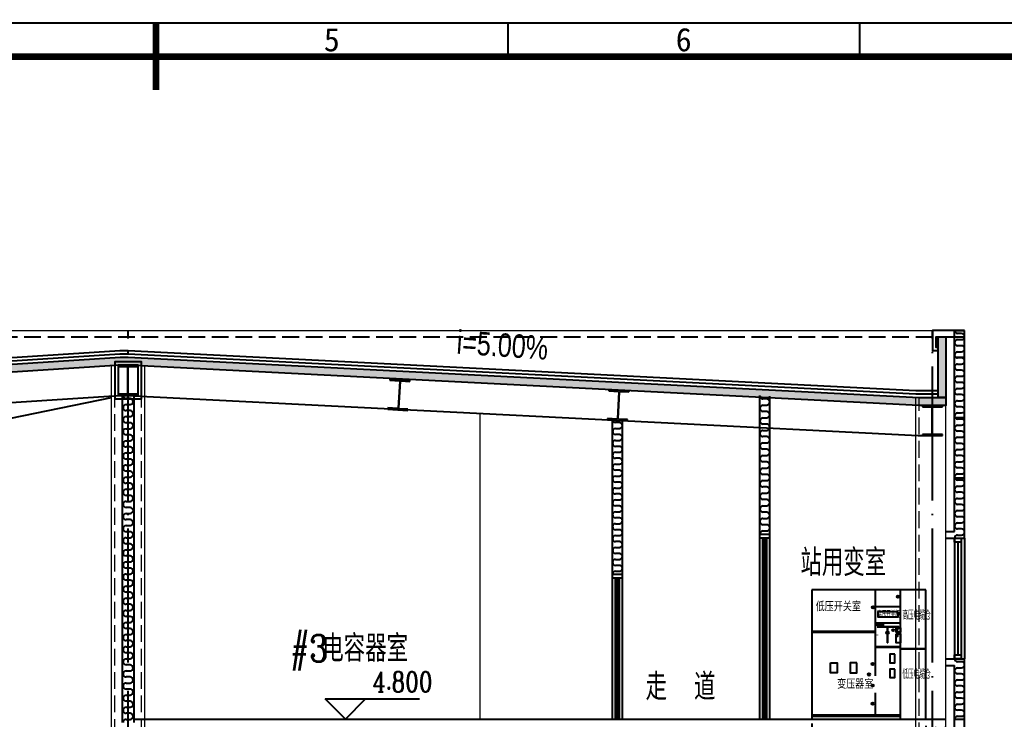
# Model space of a CAD drawing. Extents: x 3213259 to 3716512, y 332899 to 392399.
# Drawn here: x 3693431 to 3708121, y 381957 to 392399 of the extents above; entities that cross this region are included whole.
import ezdxf

# ---------------------------------------------------------------- set-up
doc = ezdxf.new("R2010")
doc.units = 0
doc.header["$LTSCALE"] = 1000
doc.header["$MEASUREMENT"] = 0
doc.linetypes.add('DASH', pattern=[0.35, 0.25, -0.1])
doc.linetypes.add('DOTE', pattern=[2.42, 2, -0.2, 0.02, -0.2])
for name, color, linetype in [('A-Column', 1, 'Continuous'), ('A-Columnh', 252, 'Continuous'), ('A-ColumnS', 230, 'Continuous'), ('A-Dim-Elev', 3, 'Continuous'), ('A-DOTE', 16, 'DOTE'), ('A-Hatch-分期', 251, 'Continuous'), ('A-Hatch-防火分区', 24, 'Continuous'), ('A-Line2', 134, 'Continuous'), ('A-Line3', 148, 'Continuous'), ('A-RF-line', 3, 'Continuous'), ('A-WallG', 2, 'Continuous'), ('A-Window', 151, 'Continuous'), ('A-Window-Fire', 230, 'Continuous'), ('AXIS', 3, 'Continuous'), ('JQFrame_DefaultLayer', 7, 'Continuous'), ('LAYER2', 2, 'Continuous')]:
    doc.layers.add(name, color=color, linetype=linetype)
for name, color, linetype, lineweight in [('A-Dim-Text', 3, 'Continuous', 9), ('A-Line1', 11, 'Continuous', 9), ('A-Pub-Text', 7, 'Continuous', 9)]:
    doc.layers.add(name, color=color, linetype=linetype, lineweight=lineweight)
doc.styles.add('_TCH_DIM_T3', font='SIMPLEX.shx', dxfattribs={"width": 0.705882, "bigfont": 'GBCBIG'})
doc.styles.add('HZ', font='complex8.shx', dxfattribs={"width": 0.8, "bigfont": 'hztxt.shx'})
doc.styles.add('JQFrame_markText', font='txt')
doc.styles.add('sepd_yb2', font='sepd_gbe.shx', dxfattribs={"width": 0.8, "bigfont": 'sepd_gbc.shx'})
doc.dimstyles.new('_TCH_ARCH&&100', dxfattribs={"dimtxt": 297.5, "dimasz": 100, "dimexe": 250, "dimexo": 300, "dimgap": 126.25, "dimtad": 1, "dimdec": 0, "dimzin": 0, "dimdsep": 46, "dimtxsty": '_TCH_DIM_T3', "dimblk": 'ARCHTICK', "dimcen": 0.09, "dimclrt": 7, "dimazin": 2, "dimtfac": 1, "dimtdec": 0, "dimtix": 1, "dimtmove": 2, "dimatfit": 3, "dimfxl": 1, "dimtolj": 1, "dimtzin": 0, "dimarcsym": 0})

# ---------------------------------------------------------------- blocks, each defined once
blk = doc.blocks.new('_ArchTick')
at = {"color": 0, "linetype": 'ByBlock', "const_width": 0.4}
blk.add_lwpolyline([(-0.5, -0.5), (0.5, 0.5)], dxfattribs=at)
blk = doc.blocks.new('*D366')
at = {"layer": 'AXIS', "color": 0, "lineweight": -2}
for p, q in [((3706948, 381861), (3706948, 381316)), ((3706948, 381566), (3707248, 381566)), ((3707248, 381461), (3707248, 381316))]:
    blk.add_line(p, q, dxfattribs=at)
at = {"layer": 'Defpoints', "color": 0}
for p in [(3706948, 382161), (3707248, 381761), (3707248, 381566)]:
    blk.add_point(p, dxfattribs=at)
at = {"layer": 'AXIS', "color": 0, "lineweight": -2, "xscale": 100, "yscale": 100, "zscale": 100, "rotation": 180}
blk.add_blockref('_ArchTick', (3706948, 381566), dxfattribs=at)
at = {"layer": 'AXIS', "color": 0, "lineweight": -2, "xscale": 100, "yscale": 100, "zscale": 100}
blk.add_blockref('_ArchTick', (3707248, 381566), dxfattribs=at)
at = {"layer": 'AXIS', "color": 7, "insert": (3707098, 381734), "char_height": 200, "attachment_point": 5, "style": 'HZ'}
blk.add_mtext('\\A1;300', dxfattribs=at)
blk = doc.blocks.new('*D365')
at = {"layer": 'AXIS', "color": 0, "lineweight": -2}
for p, q in [((3705248, 381896), (3705248, 381316)), ((3705248, 381566), (3705771, 381566)), ((3706948, 381566), (3706425, 381566)), ((3706948, 381596), (3706948, 381316))]:
    blk.add_line(p, q, dxfattribs=at)
at = {"layer": 'Defpoints', "color": 0}
for p in [(3705248, 382196), (3706948, 381896), (3706948, 381566)]:
    blk.add_point(p, dxfattribs=at)
at = {"layer": 'AXIS', "color": 0, "lineweight": -2, "xscale": 100, "yscale": 100, "zscale": 100, "rotation": 180}
blk.add_blockref('_ArchTick', (3705248, 381566), dxfattribs=at)
at = {"layer": 'AXIS', "color": 0, "lineweight": -2, "xscale": 100, "yscale": 100, "zscale": 100}
blk.add_blockref('_ArchTick', (3706948, 381566), dxfattribs=at)
at = {"layer": 'AXIS', "color": 7, "insert": (3706098, 381666), "char_height": 200, "attachment_point": 5, "style": 'HZ'}
blk.add_mtext('\\A1;1700', dxfattribs=at)
blk = doc.blocks.new('JQStandardFrame-{9BB7D4F7402448CB9BDD4F47EDFBDDC5}')
at = {"layer": 'JQFrame_DefaultLayer', "color": 3}
blk.add_lwpolyline([(0, 0), (420, 0), (420, 297), (0, 297)], close=True, dxfattribs=at)
at = {"layer": 'JQFrame_DefaultLayer', "color": 3, "const_width": 1}
blk.add_lwpolyline([(210, 297), (210, 287)], dxfattribs=at)
at = {"layer": 'JQFrame_DefaultLayer', "color": 3}
for points in [[(210, 297), (210, 292)], [(262.5, 297), (262.5, 292)], [(315, 297), (315, 292)]]:
    blk.add_lwpolyline(points, dxfattribs=at)
at = {"layer": 'JQFrame_DefaultLayer', "color": 3, "const_width": 1}
blk.add_lwpolyline([(25, 5), (415, 5), (415, 292), (25, 292)], close=True, dxfattribs=at)
at = {"layer": 'JQFrame_DefaultLayer', "color": 3, "char_height": 3.5, "attachment_point": 5, "style": 'JQFrame_markText'}
for s, insert in [('5', (236.25, 294.5)), ('6', (288.75, 294.5))]:
    blk.add_mtext(s, dxfattribs=dict(at, insert=insert))
blk = doc.blocks.new('$LinePat$保温层')
at = {"color": 0}
for p, q in [((24, -24), (24, -56)), ((72, -56), (72, -24))]:
    blk.add_line(p, q, dxfattribs=at)
for centre, start, end in [((96, -24), 90, 180), ((0, -24), 0, 90), ((48, -56), 180, 0)]:
    blk.add_arc(centre, 24, start, end, dxfattribs=at)

msp = doc.modelspace()

# ---------------------------------------------------------------- hatches: boundary and pattern name
at = {"layer": 'A-Columnh'}
for points in [[(3707128.264, 387660.967), (3707128.264, 386760.967), (3707248.264, 386760.967), (3707248.264, 387660.967)], [(3685248.264, 386640.967), (3685248.264, 386760.967), (3685648.264, 386760.967), (3694928.264, 387360.967), (3695048.264, 387360.967), (3706848.264, 386760.967), (3707248.264, 386760.967), (3707248.264, 386640.967), (3706845.086, 386640.967), (3695048.264, 387240.717), (3694928.962, 387240.762), (3685652.14, 386640.967)]]:
    msp.add_hatch(color=256, dxfattribs=at).paths.add_polyline_path(points)

# ---------------------------------------------------------------- linework, layer by layer
at = {"color": 8, "linetype": 'DASH'}
msp.add_line((3707048.264, 387660.967), (3685448.264, 387660.967), dxfattribs=at)
msp.add_line((3694928.264, 387240.717), (3695048.264, 387240.717))
at = {"color": 0}
for p, q in [((3706268.178, 383890.967), (3705248.264, 383890.967)), ((3706198.264, 382003.148), (3706198.264, 383890.967)), ((3706948.264, 383890.967), (3706268.178, 383890.967)), ((3706573.264, 381960.967), (3706573.264, 383890.967)), ((3706948.264, 381960.967), (3706948.264, 383890.967)), ((3706573.264, 383634.816), (3706198.264, 383634.816)), ((3705248.264, 383270.967), (3706198.264, 383270.967)), ((3706573.264, 383393.056), (3706198.264, 383393.056)), ((3706224.892, 383341.308), (3706546.637, 383341.308)), ((3706224.892, 383336.995), (3706378.619, 383336.995)), ((3706378.619, 383269.606), (3706378.619, 383336.995)), ((3706382.225, 383336.995), (3706546.637, 383336.995)), ((3706382.225, 383269.281), (3706382.225, 383336.995)), ((3706546.637, 383341.308), (3706546.637, 383336.995)), ((3705248.264, 383257.254), (3706198.264, 383257.254)), ((3706224.892, 383215.494), (3706224.892, 383211.182)), ((3706366.255, 383259.416), (3706367.486, 383260.422)), ((3706389.869, 383237.721), (3706366.255, 383259.416)), ((3706367.486, 383260.422), (3706391.212, 383239.175)), ((3706378.619, 383098.796), (3706378.619, 383229.286)), ((3706382.225, 383098.796), (3706382.225, 383229.611)), ((3706391.212, 383239.175), (3706389.869, 383237.721)), ((3706573.264, 383036.069), (3706198.264, 383036.069)), ((3706573.264, 383030.854), (3706198.264, 383030.854)), ((3706378.619, 383098.796), (3706382.225, 383098.796)), ((3706948.264, 383006.451), (3706573.264, 383006.451)), ((3706948.264, 383001.236), (3706573.264, 383001.236)), ((3705248.264, 382025.6), (3706573.264, 382025.6)), ((3705248.264, 382003.148), (3706573.264, 382003.148)), ((3705248.264, 381960.967), (3706948.264, 381960.967))]:
    msp.add_line(p, q, dxfattribs=at)
for points in [[(3706537.395, 383562.035), (3706234.134, 383562.035), (3706234.134, 383483.993), (3706537.395, 383483.993)], [(3706223.673, 383382.158), (3706314.131, 383382.158), (3706314.131, 383358.282), (3706223.673, 383358.282)], [(3706506.551, 383321.616), (3706569.701, 383321.616), (3706569.701, 383257.663), (3706506.551, 383257.663)], [(3706520.544, 383303.297), (3706526.327, 383303.297), (3706526.327, 383285.319), (3706520.544, 383285.319)], [(3706506.551, 383232.934), (3706569.701, 383232.934), (3706569.701, 383099.912), (3706506.551, 383099.912)], [(3706520.544, 383212.123), (3706526.327, 383212.123), (3706526.327, 383194.146), (3706520.544, 383194.146)], [(3706489.706, 382927.075), (3706411.322, 382927.075), (3706411.322, 382801.576), (3706489.706, 382801.576)], [(3706489.706, 382707.232), (3706411.322, 382707.232), (3706411.322, 382581.732), (3706489.706, 382581.732)]]:
    msp.add_lwpolyline(points, close=True, dxfattribs=at)
for centre, radius in [((3706534.473, 383787.069), 16.8), ((3706161.655, 383629.718), 16.8), ((3706378.619, 383249.446), 20.16), ((3706462.464, 383287.581), 16.8), ((3706157.697, 382781.416), 16.8), ((3706157.697, 382189.252), 16.8)]:
    msp.add_circle(centre, radius, dxfattribs=at)
at = {"layer": 'A-Column'}
for p, q in [((3707248.264, 387660.967), (3707128.264, 387660.967)), ((3707128.264, 387660.967), (3707128.264, 386760.967)), ((3707248.264, 387660.967), (3707248.264, 386760.967)), ((3707248.264, 386760.967), (3707128.264, 386760.967))]:
    msp.add_line(p, q, dxfattribs=at)
msp.add_lwpolyline([(3695048.264, 387360.967), (3706848.264, 386760.967), (3707248.264, 386760.967), (3707248.264, 386640.967), (3706845.086, 386640.967), (3695048.264, 387240.717), (3694928.962, 387240.762), (3685652.14, 386640.967), (3685248.264, 386640.967), (3685248.264, 386760.967), (3685648.264, 386760.967), (3694928.264, 387360.967), (3695048.264, 387360.967)], dxfattribs=at)
at = {"layer": 'A-ColumnS'}
for p, q in [((3694898.264, 387240.717), (3694898.264, 387222.717)), ((3695198.264, 387240.717), (3694898.264, 387240.717)), ((3695198.264, 387222.717), (3695198.264, 387240.717)), ((3694898.264, 387222.717), (3695032.21, 387222.717)), ((3695032.21, 387222.717), (3695037.21, 387217.717)), ((3695037.21, 387217.717), (3695037.21, 386813.717)), ((3695047.21, 387217.717), (3695052.21, 387222.717)), ((3695047.21, 386813.717), (3695047.21, 387217.717)), ((3695052.21, 387222.717), (3695198.264, 387222.717)), ((3698951.947, 387035.037), (3698950.782, 387017.075)), ((3698950.782, 387017.075), (3699096.53, 387007.621)), ((3699251.318, 387015.619), (3698951.947, 387035.037)), ((3699101.196, 387002.308), (3699075.045, 386599.155)), ((3699085.024, 386598.508), (3699111.175, 387001.661)), ((3699096.53, 387007.621), (3699101.196, 387002.308)), ((3699111.175, 387001.661), (3699116.488, 387006.327)), ((3699116.488, 387006.327), (3699250.152, 386997.656)), ((3699250.152, 386997.656), (3699251.318, 387015.619)), ((3694898.264, 386808.717), (3694898.264, 386790.717)), ((3695032.21, 386808.717), (3694898.264, 386808.717)), ((3694898.264, 386790.717), (3695198.264, 386790.717)), ((3695037.21, 386813.717), (3695032.21, 386808.717)), ((3695052.21, 386808.717), (3695047.21, 386813.717)), ((3695198.264, 386808.717), (3695052.21, 386808.717)), ((3695198.264, 386790.717), (3695198.264, 386808.717)), ((3702221.608, 386876.092), (3702220.694, 386858.115)), ((3702220.694, 386858.115), (3702366.561, 386850.701)), ((3702521.221, 386860.864), (3702221.608, 386876.092)), ((3702371.3, 386845.454), (3702350.793, 386441.975)), ((3702360.78, 386441.467), (3702381.287, 386844.946)), ((3702366.561, 386850.701), (3702371.3, 386845.454)), ((3702381.287, 386844.946), (3702386.535, 386849.686)), ((3702386.535, 386849.686), (3702520.307, 386842.887)), ((3702520.307, 386842.887), (3702521.221, 386860.864)), ((3706898.264, 386640.967), (3706898.264, 386622.967)), ((3707198.264, 386640.967), (3706898.264, 386640.967)), ((3707198.264, 386622.967), (3707198.264, 386640.967)), ((3698923.984, 386603.943), (3698922.819, 386585.981)), ((3698922.819, 386585.981), (3699222.19, 386566.562)), ((3699069.732, 386594.489), (3698923.984, 386603.943)), ((3699075.045, 386599.155), (3699069.732, 386594.489)), ((3699089.69, 386593.195), (3699085.024, 386598.508)), ((3699223.355, 386584.525), (3699089.69, 386593.195)), ((3699222.19, 386566.562), (3699223.355, 386584.525)), ((3706898.264, 386622.967), (3707032.21, 386622.967)), ((3707032.21, 386622.967), (3707037.21, 386617.967)), ((3707037.21, 386617.967), (3707037.21, 386213.967)), ((3707047.21, 386617.967), (3707052.21, 386622.967)), ((3707047.21, 386213.967), (3707047.21, 386617.967)), ((3707052.21, 386622.967), (3707198.264, 386622.967)), ((3702199.679, 386444.649), (3702198.766, 386426.672)), ((3702198.766, 386426.672), (3702498.379, 386411.444)), ((3702345.546, 386437.235), (3702199.679, 386444.649)), ((3702350.793, 386441.975), (3702345.546, 386437.235)), ((3702365.52, 386436.22), (3702360.78, 386441.467)), ((3702499.292, 386429.421), (3702365.52, 386436.22)), ((3702498.379, 386411.444), (3702499.292, 386429.421)), ((3706898.264, 386208.967), (3706898.264, 386190.967)), ((3707032.21, 386208.967), (3706898.264, 386208.967)), ((3707037.21, 386213.967), (3707032.21, 386208.967)), ((3707052.21, 386208.967), (3707047.21, 386213.967)), ((3707198.264, 386208.967), (3707052.21, 386208.967)), ((3707198.264, 386190.967), (3707198.264, 386208.967)), ((3706898.264, 386190.967), (3707198.264, 386190.967))]:
    msp.add_line(p, q, dxfattribs=at)
for points in [[(3694848.264, 386740.717), (3695248.264, 386740.717), (3695248.264, 387290.717), (3694848.264, 387290.717)], [(3694898.264, 386790.717), (3695198.264, 386790.717), (3695198.264, 387240.717), (3694898.264, 387240.717)]]:
    msp.add_lwpolyline(points, close=True, dxfattribs=at)
msp.add_lwpolyline([(3685681.268, 386191.911), (3694912.844, 386790.717), (3695036.225, 386790.717), (3706836.225, 386190.967), (3707048.264, 386190.967)], dxfattribs=at)
at = {"layer": 'A-Dim-Elev'}
for p, q in [((3697989.394, 382260.967), (3699393.394, 382260.967)), ((3698289.394, 381960.967), (3697989.394, 382260.967)), ((3698289.394, 381960.967), (3698589.394, 382260.967)), ((3697962.691, 381960.967), (3698589.394, 381960.967))]:
    msp.add_line(p, q, dxfattribs=at)
at = {"layer": 'A-Dim-Text'}
msp.add_lwpolyline([(3699542.935, 387336.923, 0, 0, 0), (3701225.583, 387222.665, 53.333, 0, 0), (3701425.123, 387209.115, 0, 0, 0)], format="xyseb", dxfattribs=at)
at = {"layer": 'A-DOTE', "color": 1}
for p, q in [((3695048.264, 373122.255), (3695048.264, 387760.967)), ((3707048.264, 373122.255), (3707048.264, 387760.967)), ((3707048.264, 373122.255), (3707048.264, 387760.967))]:
    msp.add_line(p, q, dxfattribs=at)
at = {"layer": 'A-Line1'}
for p, q in [((3685448.264, 387760.967), (3707048.264, 387760.967)), ((3707248.264, 377110.967), (3707248.264, 387560.967)), ((3694798.264, 377160.967), (3694798.264, 387232.312)), ((3695298.264, 377160.967), (3695298.264, 387227.326)), ((3706798.264, 377110.967), (3706798.264, 386763.646)), ((3700298.264, 381960.967), (3700298.264, 386523.267))]:
    msp.add_line(p, q, dxfattribs=at)
at = {"layer": 'A-Line1', "linetype": 'DASH'}
for p, q in [((3694848.264, 377160.967), (3694848.264, 387235.544)), ((3695248.264, 377160.967), (3695248.264, 387230.004)), ((3706848.264, 377110.967), (3706848.264, 386760.967))]:
    msp.add_line(p, q, dxfattribs=at)
at = {"layer": 'A-Line2'}
msp.add_line((3695134.264, 381960.967), (3707248.264, 381960.967), dxfattribs=at)
at = {"layer": 'A-Line3', "color": 7}
msp.add_lwpolyline([(3685248.264, 376110.967), (3686627.674, 385084.696), (3694798.264, 386760.967)], dxfattribs=at)
at = {"layer": 'A-RF-line'}
for points in [[(3685368.264, 386860.967), (3685645.035, 386860.967), (3694925.035, 387460.967), (3695050.941, 387460.967), (3706800.941, 386863.646), (3707128.264, 386863.646)], [(3685368.264, 386810.967), (3685646.65, 386810.967), (3694926.65, 387410.967), (3695049.603, 387410.967), (3706799.603, 386813.646), (3707128.264, 386813.646)]]:
    msp.add_lwpolyline(points, dxfattribs=at)
at = {"layer": 'A-WallG', "color": 6}
for p, q in [((3707378.264, 384760.967), (3707378.264, 387760.967)), ((3707378.264, 387760.967), (3707528.264, 387760.967)), ((3707528.264, 384660.967), (3707528.264, 387760.967)), ((3707378.264, 387360.967), (3707528.264, 387360.967)), ((3707378.264, 386460.967), (3707528.264, 386460.967)), ((3707378.264, 385560.967), (3707528.264, 385560.967)), ((3707248.264, 384760.967), (3707378.264, 384760.967)), ((3707248.264, 384660.967), (3707528.264, 384660.967)), ((3707528.264, 384660.967), (3707528.264, 382860.967)), ((3707248.264, 382860.967), (3707528.264, 382860.967)), ((3707528.264, 376760.967), (3707528.264, 382860.967)), ((3707248.264, 382760.967), (3707378.264, 382760.967)), ((3707378.264, 379960.967), (3707378.264, 382760.967)), ((3707378.264, 381960.967), (3707528.264, 381960.967))]:
    msp.add_line(p, q, dxfattribs=at)
at = {"layer": 'A-WallG'}
for p, q in [((3694962.264, 381910.967), (3694962.264, 386790.717)), ((3695134.264, 386790.717), (3695134.264, 381910.967)), ((3704474.264, 384660.967), (3704474.264, 386789.513)), ((3704622.264, 384660.967), (3704622.264, 386781.587)), ((3702274.264, 384060.967), (3702274.264, 386422.835)), ((3702422.264, 384060.967), (3702422.264, 386415.312)), ((3704474.264, 384720.967), (3704622.264, 384720.967)), ((3704622.264, 384660.967), (3704474.264, 384660.967)), ((3702274.264, 384120.967), (3702422.264, 384120.967)), ((3702422.264, 384060.967), (3702274.264, 384060.967))]:
    msp.add_line(p, q, dxfattribs=at)
at = {"layer": 'A-WallG', "color": 6}
for points in [[(3707528.264, 387760.967), (3707048.264, 387760.967), (3707048.264, 387460.967), (3707128.264, 387460.967)], [(3707528.264, 387660.967), (3707098.264, 387660.967), (3707098.264, 387510.967), (3707128.264, 387510.967)]]:
    msp.add_lwpolyline(points, dxfattribs=at)
at = {"layer": 'A-Window'}
for p, q in [((3704518.264, 381960.967), (3704518.264, 384660.967)), ((3704548.264, 381960.967), (3704548.264, 384660.967)), ((3704578.264, 381960.967), (3704578.264, 384660.967)), ((3707378.264, 384660.967), (3707378.264, 382860.967)), ((3707428.264, 384600.967), (3707428.264, 382920.967)), ((3707478.264, 384660.967), (3707478.264, 382860.967)), ((3702318.264, 381960.967), (3702318.264, 384060.967)), ((3702348.264, 381960.967), (3702348.264, 384060.967)), ((3702378.264, 381960.967), (3702378.264, 384060.967))]:
    msp.add_line(p, q, dxfattribs=at)
for points in [[(3707378.264, 384660.967), (3707478.264, 384660.967), (3707478.264, 384600.967), (3707378.264, 384600.967)], [(3707378.264, 382920.967), (3707478.264, 382920.967), (3707478.264, 382860.967), (3707378.264, 382860.967)]]:
    msp.add_lwpolyline(points, close=True, dxfattribs=at)
at = {"layer": 'A-Window-Fire'}
for p, q in [((3704474.264, 381960.967), (3704474.264, 384660.967)), ((3704622.264, 381960.967), (3704622.264, 384660.967)), ((3702274.264, 381960.967), (3702274.264, 384060.967)), ((3702422.264, 381960.967), (3702422.264, 384060.967))]:
    msp.add_line(p, q, dxfattribs=at)
at = {"layer": 'LAYER2', "color": 0}
msp.add_line((3706198.264, 382025.6), (3706573.264, 382025.6), dxfattribs=at)

# ---------------------------------------------------------------- block references
at = {"layer": 'A-Hatch-分期', "rotation": 90}
for p, xscale, yscale, zscale in [((3707378.264, 387578.614), 1.899509803508408, 1.874999999534339, 1.874999999528504), ((3707378.264, 387396.262), 1.899509803508408, 1.874999999534339, 1.874999999528504), ((3707378.264, 387213.909), 1.899509803508408, 1.874999999534339, 1.874999999528504), ((3707378.264, 387031.556), 1.899509803508408, 1.874999999534339, 1.874999999528504), ((3707378.264, 386849.203), 1.899509803508408, 1.874999999534339, 1.874999999528504), ((3707378.264, 386666.85), 1.899509803508408, 1.874999999534339, 1.874999999528504), ((3704474.764, 386597.743), 1.954974683059845, 1.837499999557622, 1.837499999537934), ((3707378.264, 386484.497), 1.899509803508408, 1.874999999534339, 1.874999999528504), ((3704474.764, 386410.066), 1.954974683059845, 1.837499999557622, 1.837499999537934), ((3702274.764, 386252.53), 1.850314767507371, 1.837499999557622, 1.837499999537934), ((3704474.764, 386222.388), 1.954974683059845, 1.837499999557622, 1.837499999537934), ((3707378.264, 386302.144), 1.899509803508408, 1.874999999534339, 1.874999999528504), ((3702274.764, 386074.9), 1.850314767507371, 1.837499999557622, 1.837499999537934), ((3704474.764, 386034.71), 1.954974683059845, 1.837499999557622, 1.837499999537934), ((3707378.264, 386119.791), 1.899509803508408, 1.874999999534339, 1.874999999528504), ((3702274.764, 385897.27), 1.850314767507371, 1.837499999557622, 1.837499999537934), ((3707378.264, 385937.438), 1.899509803508408, 1.874999999534339, 1.874999999528504), ((3704474.764, 385847.033), 1.954974683059845, 1.837499999557622, 1.837499999537934), ((3707378.264, 385755.085), 1.899509803508408, 1.874999999534339, 1.874999999528504), ((3702274.764, 385719.639), 1.850314767507371, 1.837499999557622, 1.837499999537934), ((3704474.764, 385659.355), 1.954974683059845, 1.837499999557622, 1.837499999537934), ((3702274.764, 385542.009), 1.850314767507371, 1.837499999557622, 1.837499999537934), ((3704474.764, 385471.678), 1.954974683059845, 1.837499999557622, 1.837499999537934), ((3707378.264, 385572.732), 1.899509803508408, 1.874999999534339, 1.874999999528504), ((3702274.764, 385364.379), 1.850314767507371, 1.837499999557622, 1.837499999537934), ((3704474.764, 385284), 1.954974683059845, 1.837499999557622, 1.837499999537934), ((3707378.264, 385390.379), 1.899509803508408, 1.874999999534339, 1.874999999528504), ((3702274.764, 385186.749), 1.850314767507371, 1.837499999557622, 1.837499999537934), ((3707378.264, 385208.026), 1.899509803508408, 1.874999999534339, 1.874999999528504), ((3702274.764, 385009.119), 1.850314767507371, 1.837499999557622, 1.837499999537934), ((3704474.764, 385096.323), 1.954974683059845, 1.837499999557622, 1.837499999537934), ((3707378.264, 385025.673), 1.899509803508408, 1.874999999534339, 1.874999999528504), ((3704474.764, 384908.645), 1.954974683059845, 1.837499999557622, 1.837499999537934), ((3707378.264, 384843.32), 1.899509803508408, 1.874999999534339, 1.874999999528504), ((3702274.764, 384831.488), 1.850314767507371, 1.837499999557622, 1.837499999537934), ((3704474.764, 384720.967), 1.954974683059845, 1.837499999557622, 1.837499999537934), ((3702274.764, 384653.858), 1.850314767507371, 1.837499999557622, 1.837499999537934), ((3707378.264, 384660.967), 1.899509803508408, 1.874999999534339, 1.874999999528504), ((3702274.764, 384476.228), 1.850314767507371, 1.837499999557622, 1.837499999537934), ((3702274.764, 384298.598), 1.850314767507371, 1.837499999557622, 1.837499999537934), ((3702274.764, 384120.967), 1.850314767507371, 1.837499999557622, 1.837499999537934), ((3707378.264, 382680.085), 1.884191176097374, 1.874999999534339, 1.874999999528504), ((3707378.264, 382499.203), 1.884191176097374, 1.874999999534339, 1.874999999528504), ((3707378.264, 382318.32), 1.884191176097374, 1.874999999534339, 1.874999999528504), ((3707378.264, 382137.438), 1.884191176097374, 1.874999999534339, 1.874999999528504), ((3707378.264, 381956.556), 1.884191176097374, 1.874999999534339, 1.874999999528504)]:
    msp.add_blockref('$LinePat$保温层', p, dxfattribs=dict(at, xscale=xscale, yscale=yscale, zscale=zscale))
at = {"layer": 'A-Hatch-防火分区', "xscale": 1.88237064704299, "yscale": 1.874999999534339, "zscale": 1.874999999528504, "rotation": 90}
for p in [(3694973.264, 386609.365), (3694973.264, 386428.657), (3694973.264, 386247.949), (3694973.264, 386067.242), (3694973.264, 385886.534), (3694973.264, 385705.827), (3694973.264, 385525.119), (3694973.264, 385344.411), (3694973.264, 385163.704), (3694973.264, 384982.996), (3694973.264, 384802.289), (3694973.264, 384621.581), (3694973.264, 384440.874), (3694973.264, 384260.166), (3694973.264, 384079.458), (3694973.264, 383898.751), (3694973.264, 383718.043), (3694973.264, 383537.336), (3694973.264, 383356.628), (3694973.264, 383175.92), (3694973.264, 382995.213), (3694973.264, 382814.505), (3694973.264, 382633.798), (3694973.264, 382453.09), (3694973.264, 382272.383), (3694973.264, 382091.675), (3694973.264, 381910.967)]:
    msp.add_blockref('$LinePat$保温层', p, dxfattribs=at)

# ---------------------------------------------------------------- texts
at = {"layer": 'A-Pub-Text', "style": 'sepd_yb2', "width": 0.8}
msp.add_text('i=5.00%%%', height=350, rotation=356.1153518, dxfattribs=at).set_placement((3699941.159, 387415.124))
at = {"layer": 'A-Pub-Text', "style": 'HZ', "width": 0.8}
for s, height, p in [('站用变室', 400, (3705078.42, 384096.438)), ('#3', 400, (3697464.781, 382815.075)), ('电容器室', 400, (3697944.781, 382815.075)), ('走', 400, (3702768.81, 382242.61)), ('道', 400, (3703491.645, 382242.61)), ('4.800', 297.5, (3698691.394, 382365.967))]:
    msp.add_text(s, height=height, dxfattribs=at).set_placement(p)
at = {"layer": 'LAYER2', "color": 0, "style": 'HZ', "width": 0.5}
for s, height, p in [('高压开关柜', 100, (3706223.394, 383469.826)), ('高压电缆仓', 125, (3706600.264, 383443.467)), ('低压电缆仓', 125, (3706600.264, 382562.467))]:
    msp.add_text(s, height=height, dxfattribs=at).set_placement(p)
at = {"layer": 'LAYER2', "color": 0, "char_height": 125, "attachment_point": 1, "style": 'HZ', "bg_fill": 2}
for s, insert in [('低压开关室', (3705306.299, 383696.867)), ('变压器室', (3705626.697, 382539.679))]:
    msp.add_mtext(s, dxfattribs=dict(at, insert=insert))

# ---------------------------------------------------------------- dimensions: what is measured, and where the dimension line sits
at = {"layer": 'AXIS'}
for base, p1, p2, picture, middle in [((3706948.264, 381566.267), (3705248.264, 382195.609), (3706948.264, 381895.609), '*D365', (3706098.264, 381666.267)), ((3707248.264, 381566.267), (3706948.264, 382160.675), (3707248.264, 381760.675), '*D366', (3707098.264, 381734.328))]:
    dim = msp.add_linear_dim(base=base, p1=p1, p2=p2, dimstyle='_TCH_ARCH&&100', override={"dimtxt": 200, "dimgap": 100, "dimtxsty": 'HZ', "dimblk": 'ArchTick'}, dxfattribs=at)
    dim.commit()
    dim.dimension.update_dxf_attribs({"geometry": picture, "text_midpoint": middle, "dimtype": 128})

# ---------------------------------------------------------------- next in the draw order: linework, layer by layer
at = {"color": 0}
msp.add_line((3705248.264, 383890.967), (3705248.264, 381960.967), dxfattribs=at)
for points in [[(3705527.915, 382798.555), (3705624.466, 382798.555), (3705624.466, 382648.853), (3705527.915, 382648.853)], [(3705918.614, 382798.555), (3705822.063, 382798.555), (3705822.063, 382648.853), (3705918.614, 382648.853)]]:
    msp.add_lwpolyline(points, close=True, dxfattribs=at)
for centre in [(3706100.311, 382627.88), (3706157.697, 382461.065)]:
    msp.add_circle(centre, 16.8, dxfattribs=at)

# ---------------------------------------------------------------- next in the draw order: block references
at = {"xscale": 100, "yscale": 100, "zscale": 100}
msp.add_blockref('JQStandardFrame-{9BB7D4F7402448CB9BDD4F47EDFBDDC5}', (3674462.175, 362649.078), dxfattribs=at)

doc.saveas('drawing.dxf')
